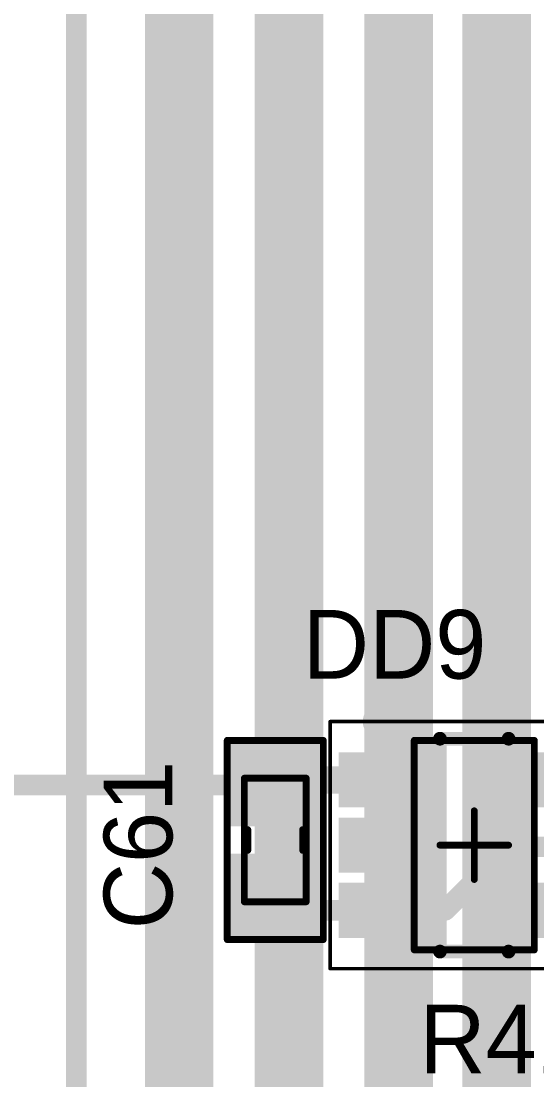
# Model space of a CAD drawing. Header units: millimetres. Extents: x 29 to 180, y 30 to 200.
# Drawn here: x 142.1 to 149.61, y 127.61 to 143.02 of the extents above; entities that cross this region are included whole.
import ezdxf

# ---------------------------------------------------------------- set-up
doc = ezdxf.new("R2010")
doc.units = ezdxf.units.MM
for name, color, linetype in [('BottomLayer', 5, 'Continuous'), ('Mechanical13', 56, 'Continuous'), ('Mechanical15', 56, 'Continuous'), ('TopLayer', 1, 'Continuous'), ('TopOverlay', 2, 'Continuous'), ('TopPaste', 8, 'Continuous'), ('TopSolder', 216, 'Continuous')]:
    doc.layers.add(name, color=color, linetype=linetype)

# ---------------------------------------------------------------- blocks, each defined once
blk = doc.blocks.new('SMD_C_0603_631')
at = {"layer": 'Mechanical13', "const_width": 0.0999998}
for points in [[(-0.90000074, 0.4499991), (-0.90000074, -0.45000164)], [(-0.90000074, 0.4499991), (0.8999982, 0.4499991)], [(0.8999982, 0.4499991), (0.8999982, -0.45000164)], [(-0.90000074, -0.45000164), (0.8999982, -0.45000164)]]:
    blk.add_lwpolyline(points, dxfattribs=at)
at = {"layer": 'Mechanical13', "const_width": 0.0499999}
for points in [[(-0.9249994199999999, 0.4499991, 1), (-0.8750020599999999, 0.4499991, 1)], [(-0.9249994199999999, 0.4499991, 1), (-0.8750020599999999, 0.4499991, 1)], [(0.8749995199999999, 0.4499991, 1), (0.9249968799999999, 0.4499991, 1)], [(0.8749995199999999, 0.4499991, 1), (0.9249968799999999, 0.4499991, 1)], [(-0.9249994199999999, -0.45000164, 1), (-0.8750020599999999, -0.45000164, 1)], [(-0.9249994199999999, -0.45000164, 1), (-0.8750020599999999, -0.45000164, 1)], [(0.8749995199999999, -0.45000164, 1), (0.9249968799999999, -0.45000164, 1)], [(0.8749995199999999, -0.45000164, 1), (0.9249968799999999, -0.45000164, 1)]]:
    blk.add_lwpolyline(points, format="xyb", close=True, dxfattribs=at)
at = {"layer": 'Mechanical15', "const_width": 0.0499999}
for points in [[(-1.47500086, 0.7000011399999999), (-1.47500086, -0.7000011399999999)], [(-1.47500086, 0.7000011399999999), (1.44999964, 0.7000011399999999)], [(1.44999964, 0.7000011399999999), (1.44999964, -0.7000011399999999)], [(-1.47500086, -0.7000011399999999), (1.44999964, -0.7000011399999999)]]:
    blk.add_lwpolyline(points, dxfattribs=at)
at = {"layer": 'Mechanical15', "const_width": 0.02499868}
for points in [[(-1.4875002, 0.7000011399999999, 1), (-1.46250152, 0.7000011399999999, 1)], [(-1.4875002, 0.7000011399999999, 1), (-1.46250152, 0.7000011399999999, 1)], [(1.4375003, 0.7000011399999999, 1), (1.46249898, 0.7000011399999999, 1)], [(1.4375003, 0.7000011399999999, 1), (1.46249898, 0.7000011399999999, 1)], [(-1.4875002, -0.7000011399999999, 1), (-1.46250152, -0.7000011399999999, 1)], [(-1.4875002, -0.7000011399999999, 1), (-1.46250152, -0.7000011399999999, 1)], [(1.4375003, -0.7000011399999999, 1), (1.46249898, -0.7000011399999999, 1)], [(1.4375003, -0.7000011399999999, 1), (1.46249898, -0.7000011399999999, 1)]]:
    blk.add_lwpolyline(points, format="xyb", close=True, dxfattribs=at)
at = {"layer": 'TopLayer'}
for points in [[(-0.30000194, -0.5499989), (-0.30000194, 0.5499989), (-1.29999994, -0.5499989), (-1.29999994, 0.5499989)], [(1.2999974, -0.5499989), (1.2999974, 0.5499989), (0.2999994, -0.5499989), (0.2999994, 0.5499989)]]:
    blk.add_solid(points, dxfattribs=at)
at = {"layer": 'TopOverlay', "const_width": 0.0999998}
for points in [[(-1.44999964, 0.7000011399999999), (-1.44999964, -0.7000011399999999)], [(-1.44999964, 0.7000011399999999), (1.44999964, 0.7000011399999999)], [(1.44999964, 0.7000011399999999), (1.44999964, -0.7000011399999999)], [(-0.1499997, 0.3999992), (0.1499997, 0.3999992)], [(-0.1499997, -0.40000174), (0.1499997, -0.40000174)], [(-1.44999964, -0.7000011399999999), (1.44999964, -0.7000011399999999)]]:
    blk.add_lwpolyline(points, dxfattribs=at)
at = {"layer": 'TopOverlay', "const_width": 0.0499999}
for points in [[(-1.47499832, 0.7000011399999999, 1), (-1.42500096, 0.7000011399999999, 1)], [(-1.47499832, 0.7000011399999999, 1), (-1.42500096, 0.7000011399999999, 1)], [(1.42500096, 0.7000011399999999, 1), (1.47499832, 0.7000011399999999, 1)], [(1.42500096, 0.7000011399999999, 1), (1.47499832, 0.7000011399999999, 1)], [(-0.17499838, 0.3999992, 1), (-0.12500102, 0.3999992, 1)], [(0.12500102, 0.3999992, 1), (0.17499838, 0.3999992, 1)], [(-0.17499838, -0.40000174, 1), (-0.12500102, -0.40000174, 1)], [(0.12500102, -0.40000174, 1), (0.17499838, -0.40000174, 1)], [(-1.47499832, -0.7000011399999999, 1), (-1.42500096, -0.7000011399999999, 1)], [(-1.47499832, -0.7000011399999999, 1), (-1.42500096, -0.7000011399999999, 1)], [(1.42500096, -0.7000011399999999, 1), (1.47499832, -0.7000011399999999, 1)], [(1.42500096, -0.7000011399999999, 1), (1.47499832, -0.7000011399999999, 1)]]:
    blk.add_lwpolyline(points, format="xyb", close=True, dxfattribs=at)
at = {"layer": 'TopPaste'}
for points in [[(-0.30000194, -0.5499989), (-0.30000194, 0.5499989), (-1.29999994, -0.5499989), (-1.29999994, 0.5499989)], [(1.2999974, -0.5499989), (1.2999974, 0.5499989), (0.2999994, -0.5499989), (0.2999994, 0.5499989)]]:
    blk.add_solid(points, dxfattribs=at)
at = {"layer": 'TopSolder'}
for points in [[(-0.19840194, -0.6515989), (-0.19840194, 0.6515989), (-1.40159994, -0.6515989), (-1.40159994, 0.6515989)], [(1.4015974, -0.6515989), (1.4015974, 0.6515989), (0.1983994, -0.6515989), (0.1983994, 0.6515989)]]:
    blk.add_solid(points, dxfattribs=at)
blk = doc.blocks.new('SOT_23_DBV__751')
at = {"layer": 'Mechanical13', "const_width": 0.0999998}
for points in [[(-0.8750020599999999, -1.52499822), (-0.8750020599999999, 1.52500076)], [(-0.8750020599999999, 1.52500076), (0.8749995199999999, 1.52500076)], [(0.8749995199999999, -1.52499822), (0.8749995199999999, 1.52500076)], [(-0.8750020599999999, -1.52499822), (0.8749995199999999, -1.52499822)]]:
    blk.add_lwpolyline(points, dxfattribs=at)
at = {"layer": 'Mechanical13', "const_width": 0.0499999}
for points in [[(-0.90000074, 1.52500076, 1), (-0.85000338, 1.52500076, 1)], [(-0.90000074, 1.52500076, 1), (-0.85000338, 1.52500076, 1)], [(0.85000084, 1.52500076, 1), (0.8999982, 1.52500076, 1)], [(0.85000084, 1.52500076, 1), (0.8999982, 1.52500076, 1)], [(-0.90000074, -1.52499822, 1), (-0.85000338, -1.52499822, 1)], [(-0.90000074, -1.52499822, 1), (-0.85000338, -1.52499822, 1)], [(0.85000084, -1.52499822, 1), (0.8999982, -1.52499822, 1)], [(0.85000084, -1.52499822, 1), (0.8999982, -1.52499822, 1)]]:
    blk.add_lwpolyline(points, format="xyb", close=True, dxfattribs=at)
at = {"layer": 'Mechanical15'}
for points, const_width in [([(-2.10000088, -1.79999894), (-2.10000088, 1.80000148)], 0.0499999), ([(-2.10000088, 1.80000148), (2.09999834, 1.80000148)], 0.0499999), ([(2.09999834, -1.79999894), (2.09999834, 1.80000148)], 0.0499999), ([(0, -0.499999), (0, 0.50000154)], 0.0999998), ([(-0.50000154, 0), (0.499999, 0)], 0.0999998), ([(-2.10000088, -1.79999894), (2.09999834, -1.79999894)], 0.0499999)]:
    blk.add_lwpolyline(points, dxfattribs=dict(at, const_width=const_width))
for points, const_width in [([(-2.11250022, 1.80000148, 1), (-2.08750154, 1.80000148, 1)], 0.02499868), ([(-2.11250022, 1.80000148, 1), (-2.08750154, 1.80000148, 1)], 0.02499868), ([(2.087499, 1.80000148, 1), (2.11249768, 1.80000148, 1)], 0.02499868), ([(2.087499, 1.80000148, 1), (2.11249768, 1.80000148, 1)], 0.02499868), ([(-0.02499868, 0.50000154, 1), (0.02499868, 0.50000154, 1)], 0.0499999), ([(-0.52500022, 0, 1), (-0.47500286, 0, 1)], 0.0499999), ([(0.47500032, 0, 1), (0.52499768, 0, 1)], 0.0499999), ([(-0.02499868, -0.499999, 1), (0.02499868, -0.499999, 1)], 0.0499999), ([(-2.11250022, -1.79999894, 1), (-2.08750154, -1.79999894, 1)], 0.02499868), ([(-2.11250022, -1.79999894, 1), (-2.08750154, -1.79999894, 1)], 0.02499868), ([(2.087499, -1.79999894, 1), (2.11249768, -1.79999894, 1)], 0.02499868), ([(2.087499, -1.79999894, 1), (2.11249768, -1.79999894, 1)], 0.02499868)]:
    blk.add_lwpolyline(points, format="xyb", close=True, dxfattribs=dict(at, const_width=const_width))
at = {"layer": 'TopLayer'}
for points in [[(-0.8750020599999999, 0.6500012399999999), (-0.8750020599999999, 1.25000004), (-1.87500006, 0.6500012399999999), (-1.87500006, 1.25000004)], [(1.87499752, 0.6500012399999999), (1.87499752, 1.25000004), (0.8749995199999999, 0.6500012399999999), (0.8749995199999999, 1.25000004)], [(-0.8750020599999999, -0.2999994), (-0.8750020599999999, 0.2999994), (-1.87500006, -0.2999994), (-1.87500006, 0.2999994)], [(-0.8750020599999999, -1.2499975), (-0.8750020599999999, -0.6499986999999999), (-1.87500006, -1.2499975), (-1.87500006, -0.6499986999999999)], [(1.87499752, -1.2499975), (1.87499752, -0.6499986999999999), (0.8749995199999999, -1.2499975), (0.8749995199999999, -0.6499986999999999)]]:
    blk.add_solid(points, dxfattribs=at)
at = {"layer": 'TopOverlay'}
for points, const_width in [([(-1.25000004, 1.80000148, 1), (-1.50000208, 1.80000148, 1)], 0.2499995), ([(-1.56250132, 1.80000148, 1), (-1.43750284, 1.80000148, 1)], 0.12499848), ([(-1.31249928, 1.80000148, 1), (-1.1875008, 1.80000148, 1)], 0.12499848), ([(-0.55000144, 1.54999944, 1), (-0.45000164, 1.54999944, 1)], 0.0999998), ([(-0.55000144, 1.54999944, 1), (-0.45000164, 1.54999944, 1)], 0.0999998), ([(0.4499991, 1.54999944, 1), (0.5499989, 1.54999944, 1)], 0.0999998), ([(0.4499991, 1.54999944, 1), (0.5499989, 1.54999944, 1)], 0.0999998), ([(-0.55000144, -1.54999944, 1), (-0.45000164, -1.54999944, 1)], 0.0999998), ([(-0.55000144, -1.54999944, 1), (-0.45000164, -1.54999944, 1)], 0.0999998), ([(0.4499991, -1.54999944, 1), (0.5499989, -1.54999944, 1)], 0.0999998), ([(0.4499991, -1.54999944, 1), (0.5499989, -1.54999944, 1)], 0.0999998)]:
    blk.add_lwpolyline(points, format="xyb", close=True, dxfattribs=dict(at, const_width=const_width))
at = {"layer": 'TopOverlay', "const_width": 0.1999996}
for points in [[(-0.50000154, 1.54999944), (0.499999, 1.54999944)], [(-0.50000154, -1.54999944), (-0.50000154, 1.54999944)], [(0.499999, -1.54999944), (0.499999, 1.54999944)], [(-0.50000154, -1.54999944), (0.499999, -1.54999944)]]:
    blk.add_lwpolyline(points, dxfattribs=at)
at = {"layer": 'TopPaste'}
for points in [[(-0.8750020599999999, 0.6500012399999999), (-0.8750020599999999, 1.25000004), (-1.87500006, 0.6500012399999999), (-1.87500006, 1.25000004)], [(1.87499752, 0.6500012399999999), (1.87499752, 1.25000004), (0.8749995199999999, 0.6500012399999999), (0.8749995199999999, 1.25000004)], [(-0.8750020599999999, -0.2999994), (-0.8750020599999999, 0.2999994), (-1.87500006, -0.2999994), (-1.87500006, 0.2999994)], [(-0.8750020599999999, -1.2499975), (-0.8750020599999999, -0.6499986999999999), (-1.87500006, -1.2499975), (-1.87500006, -0.6499986999999999)], [(1.87499752, -1.2499975), (1.87499752, -0.6499986999999999), (0.8749995199999999, -1.2499975), (0.8749995199999999, -0.6499986999999999)]]:
    blk.add_solid(points, dxfattribs=at)
at = {"layer": 'TopSolder'}
for points in [[(-0.77340206, 0.54840124), (-0.77340206, 1.35160004), (-1.97660006, 0.54840124), (-1.97660006, 1.35160004)], [(1.97659752, 0.54840124), (1.97659752, 1.35160004), (0.77339952, 0.54840124), (0.77339952, 1.35160004)], [(-0.77340206, -0.4015994), (-0.77340206, 0.4015994), (-1.97660006, -0.4015994), (-1.97660006, 0.4015994)], [(-0.77340206, -1.3515975), (-0.77340206, -0.5483987), (-1.97660006, -1.3515975), (-1.97660006, -0.5483987)], [(1.97659752, -1.3515975), (1.97659752, -0.5483987), (0.77339952, -1.3515975), (0.77339952, -0.5483987)]]:
    blk.add_solid(points, dxfattribs=at)

msp = doc.modelspace()

# ---------------------------------------------------------------- linework, layer by layer
at = {"layer": 'BottomLayer'}
for points, const_width in [([(142.90000122, 116.89999988), (142.90000122, 156.70000156)], 0.2999994), ([(144.40000076, 115.69999974), (144.40000076, 155.70000102)], 1.00000054), ([(146.0000001, 114.1000004), (146.0000001, 149.80000012)], 1.00000054), ([(147.60000198, 107.8000003), (147.60000198, 144.79999996)], 1.00000054), ([(149.0250004, 106.32291664), (149.0250004, 144.12500004)], 1.00000054)]:
    msp.add_lwpolyline(points, dxfattribs=dict(at, const_width=const_width))
at = {"layer": 'TopLayer'}
for points, const_width in [([(145.8000005, 131.90000036), (145.87500162, 131.97500148)], 0.3999992), ([(145.87500162, 131.97500148), (147.32499364, 131.97500148)], 0.3999992), ([(147.32499364, 131.02500084), (147.32499364, 131.97500148)], 0.3999992), ([(131.80000056, 131.90000036), (145.8000005, 131.90000036)], 0.2999994), ([(148.2750019, 130.07500274), (149.20000132, 131.00000216)], 0.2999994), ([(149.20000132, 131.00000216), (150.79999812, 131.00000216)], 0.2999994), ([(145.8000005, 130.30000102), (146.02499878, 130.07500274)], 0.2999994), ([(146.02499878, 130.07500274), (147.32499364, 130.07500274)], 0.2999994), ([(147.32499364, 130.07500274), (148.2750019, 130.07500274)], 0.2999994)]:
    msp.add_lwpolyline(points, dxfattribs=dict(at, const_width=const_width))
for points, const_width in [([(145.77500182, 131.97500148, 1), (145.97500142, 131.97500148, 1)], 0.1999996), ([(145.77500182, 131.97500148, 1), (145.97500142, 131.97500148, 1)], 0.1999996), ([(147.22499384, 131.97500148, 1), (147.42499344, 131.97500148, 1)], 0.1999996), ([(147.22499384, 131.97500148, 1), (147.42499344, 131.97500148, 1)], 0.1999996), ([(145.7000007, 131.90000036, 1), (145.9000003, 131.90000036, 1)], 0.1999996), ([(145.72500192, 131.90000036, 1), (145.87499908, 131.90000036, 1)], 0.1499997), ([(147.22499384, 131.02500084, 1), (147.42499344, 131.02500084, 1)], 0.1999996), ([(149.12500274, 131.00000216, 1), (149.2749999, 131.00000216, 1)], 0.1499997), ([(149.12500274, 131.00000216, 1), (149.2749999, 131.00000216, 1)], 0.1499997), ([(145.72500192, 130.30000102, 1), (145.87499908, 130.30000102, 1)], 0.1499997), ([(145.9500002, 130.07500274, 1), (146.09999736, 130.07500274, 1)], 0.1499997), ([(145.9500002, 130.07500274, 1), (146.09999736, 130.07500274, 1)], 0.1499997), ([(147.24999506, 130.07500274, 1), (147.39999222, 130.07500274, 1)], 0.1499997), ([(147.24999506, 130.07500274, 1), (147.39999222, 130.07500274, 1)], 0.1499997), ([(148.20000332, 130.07500274, 1), (148.35000048, 130.07500274, 1)], 0.1499997), ([(148.20000332, 130.07500274, 1), (148.35000048, 130.07500274, 1)], 0.1499997)]:
    msp.add_lwpolyline(points, format="xyb", close=True, dxfattribs=dict(at, const_width=const_width))

# ---------------------------------------------------------------- block references
msp.add_blockref('SOT_23_DBV__751', (148.6999947, 131.02500084))
at = {"rotation": 90}
msp.add_blockref('SMD_C_0603_631', (145.8000005, 131.10000196), dxfattribs=at)

# ---------------------------------------------------------------- texts
at = {"layer": 'TopOverlay'}
for s, p in [('DD9', (146.1999997, 133.4499998)), ('R41', (147.90000138, 127.70000114))]:
    msp.add_text(s, height=1.00000054, dxfattribs=at).set_placement(p)
msp.add_text('C61', height=1.00000054, rotation=90, dxfattribs=at).set_placement((144.30000096, 129.80000202))

doc.saveas('drawing.dxf')
